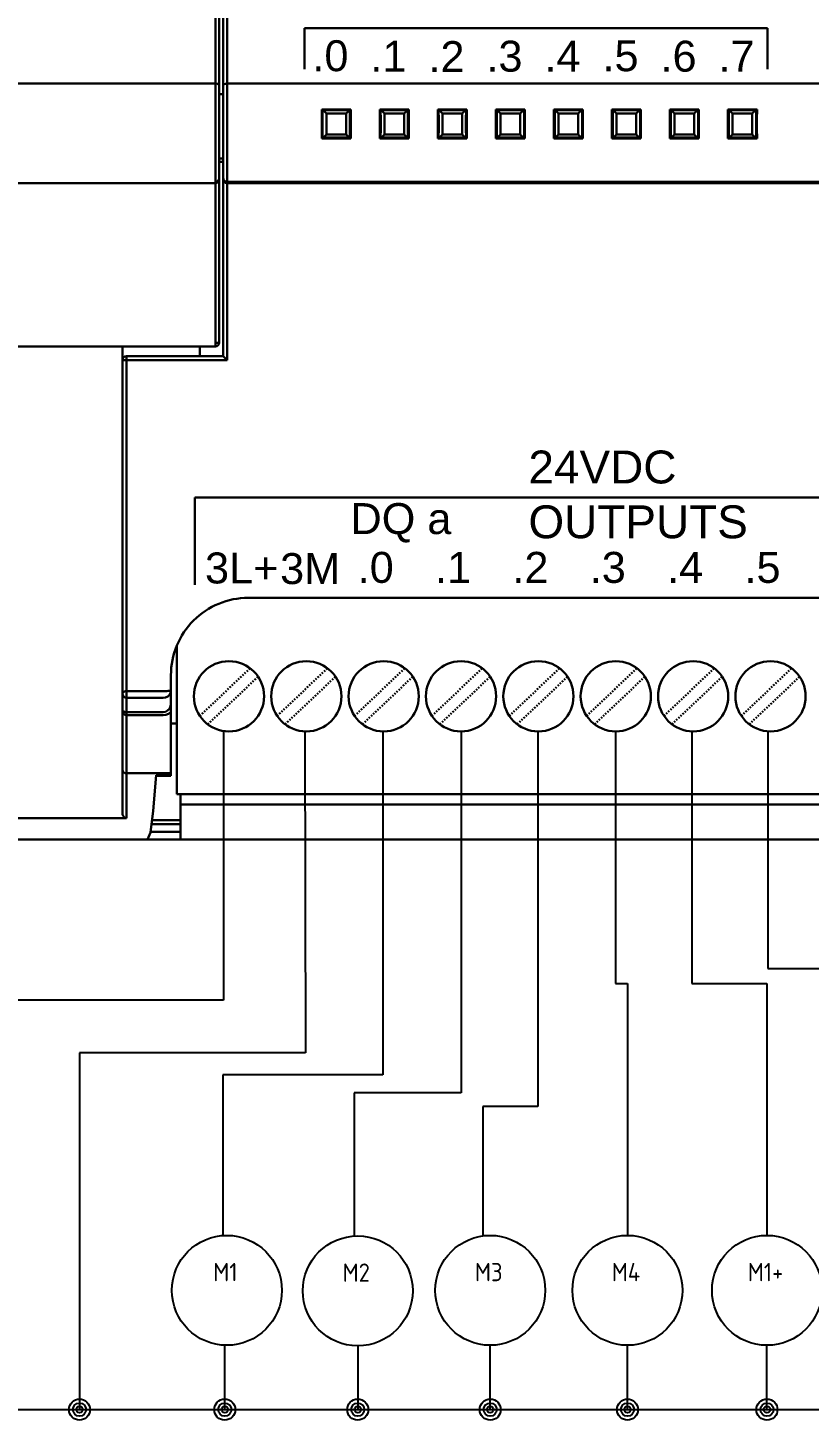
# Model space of a CAD drawing. Extents: x 0 to 414, y 0 to 296.
# Drawn here: x 216.2 to 269.5, y 60.6 to 155.5 of the extents above; entities that cross this region are included whole.
import ezdxf
from ezdxf.enums import TextEntityAlignment as Align

# ---------------------------------------------------------------- set-up
doc = ezdxf.new("R2010")
doc.units = 0
doc.linetypes.add('DOT', pattern=[0.2, 0.1, -0.1])
doc.layers.get('0').update_dxf_attribs({"lineweight": 30})
for name, color, linetype in [('MISC', 7, 'Continuous'), ('NEUTRE', 5, 'Continuous'), ('POSITIF', 1, 'Continuous'), ('SYMS', 7, 'Continuous'), ('YEL_14_THHN', 2, 'Continuous')]:
    doc.layers.add(name, color=color, linetype=linetype)
doc.styles.get("Standard").update_dxf_attribs({"font": 'arial.ttf'})
doc.styles.add('WD_IEC', font='ISOCP2.shx', dxfattribs={"width": 0.9, "height": 4})

# ---------------------------------------------------------------- blocks, each defined once
blk = doc.blocks.new('VMO12')
blk.add_circle((0, 0), 7.5)
at = {"style": 'WD_IEC'}
for tag, p in [('INST', (-10.5, 15.25)), ('LOC', (-10.5, 11.75)), ('TAG1', (-10.5, 8.25)), ('DESC1', (-10.5, 4)), ('DESC2', (-10.5, 0.5)), ('DESC3', (-10.5, -3)), ('RATING1', (-10.5, -6.5)), ('RATING2', (-10.5, -10)), ('RATING3', (-10.5, -13.5))]:
    blk.add_attdef(tag, text='', height=2.5, dxfattribs=at).set_placement(p, align=Align.RIGHT)
blk.add_attdef('TERM01', (-1, 7.48), '', height=2, rotation=90, dxfattribs=at)
at = {"style": 'WD_IEC', "flags": 1}
for tag, p, height in [('MFG', (2.75, 11.5), 1.5), ('CAT', (2.75, 9), 1.5), ('X2TERM01', (0, 7.5), 0.32), ('X4LINK', (-7.5, 0), 0.32), ('X1LINK', (7.5, 0), 0.32), ('X0TERM03', (5.3, -5.3), 0.32), ('X8TERM02', (0, -7.5), 0.32), ('ASSYCODE', (1, -9), 1), ('FAMILY', (1, -10.5), 1), ('CATDESC', (1, -12), 1)]:
    blk.add_attdef(tag, p, '', height=height, dxfattribs=at)
at = {"style": 'WD_IEC'}
for tag, p in [('M', (-0.2, 1.24)), ('1~', (-0.17, -3.35))]:
    blk.add_attdef(tag, text='', height=2.5, dxfattribs=at).set_placement(p, align=Align.CENTER)
at = {"linetype": 'Continuous', "style": 'WD_IEC'}
blk.add_attdef('TERM03', text='', height=2, dxfattribs=at).set_placement((7.55, -5.55), align=Align.MIDDLE_LEFT)
at = {"style": 'WD_IEC'}
blk.add_attdef('TERM02', text='', height=2, rotation=90, dxfattribs=at).set_placement((-0.9, -7.98), align=Align.RIGHT)
at = {"lineweight": 15, "style": 'WD_IEC'}
blk.add_attdef('XREF', text='', height=2.5, dxfattribs=at).set_placement((-10.5, -17), align=Align.RIGHT)
blk = doc.blocks.new('WDDOT')
for radius in [0.72, 0.449, 0.223]:
    blk.add_circle((0, 0), radius)

msp = doc.modelspace()

# ---------------------------------------------------------------- linework, layer by layer
at = {"color": 7, "linetype": 'Continuous'}
for p, q in [((229.497, 133.14), (229.497, 202.412)), ((229.761, 202.693), (229.761, 132.859)), ((228.969, 133.8), (228.969, 201.751)), ((229.233, 134.064), (229.233, 201.488)), ((228.969, 151.723), (179.424, 151.723)), ((229.497, 151.617), (229.497, 145.294)), ((298.965, 151.723), (229.761, 151.723)), ((229.497, 150.997), (229.233, 150.997)), ((238.209, 149.968), (236.221, 149.968)), ((236.221, 149.968), (236.283, 149.906)), ((236.283, 149.906), (236.341, 149.905)), ((238.09, 149.905), (236.341, 149.905)), ((237.883, 149.689), (236.548, 149.689)), ((238.09, 149.905), (238.148, 149.906)), ((238.209, 149.968), (238.148, 149.906)), ((238.172, 149.179), (238.171, 149.006)), ((238.173, 149.338), (238.172, 149.179)), ((238.208, 149.654), (238.183, 149.634)), ((238.183, 149.634), (238.208, 149.539)), ((242.168, 149.968), (240.18, 149.968)), ((240.241, 149.906), (240.18, 149.968)), ((240.206, 149.634), (240.181, 149.539)), ((240.216, 149.276), (240.215, 149.421)), ((240.217, 149.108), (240.216, 149.276)), ((240.241, 149.906), (240.299, 149.905)), ((242.048, 149.905), (240.299, 149.905)), ((241.841, 149.689), (240.506, 149.689)), ((242.048, 149.905), (242.106, 149.906)), ((242.106, 149.906), (242.168, 149.968)), ((242.131, 149.338), (242.13, 149.179)), ((242.13, 149.179), (242.13, 149.006)), ((242.167, 149.654), (242.141, 149.634)), ((242.141, 149.634), (242.166, 149.539)), ((246.126, 149.968), (244.138, 149.968)), ((244.199, 149.906), (244.138, 149.968)), ((244.165, 149.634), (244.139, 149.539)), ((244.175, 149.276), (244.173, 149.421)), ((244.176, 149.108), (244.175, 149.276)), ((244.199, 149.906), (244.257, 149.905)), ((246.007, 149.905), (244.257, 149.905)), ((245.8, 149.689), (244.464, 149.689)), ((246.007, 149.905), (246.064, 149.906)), ((246.064, 149.906), (246.126, 149.968)), ((246.09, 149.338), (246.088, 149.179)), ((246.088, 149.179), (246.088, 149.006)), ((246.125, 149.654), (246.099, 149.634)), ((246.099, 149.634), (246.125, 149.539)), ((250.084, 149.968), (248.096, 149.968)), ((248.158, 149.906), (248.096, 149.968)), ((248.123, 149.634), (248.098, 149.539)), ((248.133, 149.276), (248.131, 149.421)), ((248.134, 149.108), (248.133, 149.276)), ((248.158, 149.906), (248.216, 149.905)), ((249.965, 149.905), (248.216, 149.905)), ((249.758, 149.689), (248.423, 149.689)), ((249.965, 149.905), (250.023, 149.906)), ((250.023, 149.906), (250.084, 149.968)), ((250.047, 149.179), (250.046, 149.006)), ((250.048, 149.338), (250.047, 149.179)), ((250.083, 149.654), (250.058, 149.634)), ((250.058, 149.634), (250.083, 149.539)), ((254.043, 149.968), (252.055, 149.968)), ((252.116, 149.906), (252.055, 149.968)), ((252.081, 149.634), (252.056, 149.539)), ((252.091, 149.276), (252.09, 149.421)), ((252.092, 149.108), (252.091, 149.276)), ((252.116, 149.906), (252.174, 149.905)), ((253.923, 149.905), (252.174, 149.905)), ((253.716, 149.689), (252.381, 149.689)), ((253.923, 149.905), (253.981, 149.906)), ((253.981, 149.906), (254.043, 149.968)), ((254.006, 149.338), (254.005, 149.179)), ((254.005, 149.179), (254.005, 149.006)), ((254.042, 149.654), (254.016, 149.634)), ((254.016, 149.634), (254.041, 149.539)), ((258.001, 149.968), (256.013, 149.968)), ((256.074, 149.906), (256.013, 149.968)), ((256.04, 149.634), (256.014, 149.539)), ((256.05, 149.276), (256.048, 149.421)), ((256.051, 149.108), (256.05, 149.276)), ((256.074, 149.906), (256.132, 149.905)), ((257.882, 149.905), (256.132, 149.905)), ((257.675, 149.689), (256.339, 149.689)), ((257.882, 149.905), (257.939, 149.906)), ((257.939, 149.906), (258.001, 149.968)), ((257.965, 149.338), (257.963, 149.179)), ((257.963, 149.179), (257.963, 149.006)), ((258, 149.654), (257.974, 149.634)), ((257.974, 149.634), (258, 149.539)), ((261.959, 149.968), (259.971, 149.968)), ((260.033, 149.906), (259.971, 149.968)), ((259.998, 149.634), (259.972, 149.539)), ((260.008, 149.276), (260.006, 149.421)), ((260.009, 149.108), (260.008, 149.276)), ((260.033, 149.906), (260.091, 149.905)), ((261.84, 149.905), (260.091, 149.905)), ((261.633, 149.689), (260.298, 149.689)), ((261.84, 149.905), (261.898, 149.906)), ((261.898, 149.906), (261.959, 149.968)), ((261.922, 149.179), (261.921, 149.006)), ((261.923, 149.338), (261.922, 149.179)), ((261.958, 149.654), (261.932, 149.634)), ((261.932, 149.634), (261.958, 149.539)), ((265.918, 149.968), (263.93, 149.968)), ((263.991, 149.906), (263.93, 149.968)), ((263.956, 149.634), (263.931, 149.539)), ((263.966, 149.276), (263.965, 149.421)), ((263.967, 149.108), (263.966, 149.276)), ((263.991, 149.906), (264.049, 149.905)), ((265.798, 149.905), (264.049, 149.905)), ((265.591, 149.689), (264.256, 149.689)), ((265.798, 149.905), (265.856, 149.906)), ((265.856, 149.906), (265.918, 149.968)), ((265.917, 149.654), (265.891, 149.634)), ((265.891, 149.634), (265.916, 149.539)), ((236.548, 148.259), (237.883, 148.259)), ((238.171, 149.006), (238.172, 148.831)), ((238.172, 148.831), (238.173, 148.666)), ((238.173, 148.666), (238.174, 148.522)), ((238.183, 148.314), (238.208, 148.409)), ((240.206, 148.314), (240.181, 148.409)), ((240.181, 148.294), (240.206, 148.314)), ((240.216, 148.599), (240.217, 148.757)), ((240.218, 148.931), (240.217, 149.108)), ((240.217, 148.757), (240.218, 148.931)), ((240.506, 148.259), (241.841, 148.259)), ((242.13, 149.006), (242.13, 148.831)), ((242.13, 148.831), (242.131, 148.666)), ((242.131, 148.666), (242.133, 148.522)), ((242.141, 148.314), (242.166, 148.409)), ((244.165, 148.314), (244.139, 148.409)), ((244.139, 148.294), (244.165, 148.314)), ((244.174, 148.599), (244.175, 148.757)), ((244.175, 148.757), (244.176, 148.931)), ((244.176, 148.931), (244.176, 149.108)), ((244.464, 148.259), (245.8, 148.259)), ((246.088, 149.006), (246.088, 148.831)), ((246.088, 148.831), (246.089, 148.666)), ((246.089, 148.666), (246.091, 148.522)), ((246.099, 148.314), (246.125, 148.409)), ((248.097, 148.294), (248.123, 148.314)), ((248.123, 148.314), (248.098, 148.409)), ((248.132, 148.599), (248.134, 148.757)), ((248.134, 148.931), (248.134, 149.108)), ((248.134, 148.757), (248.134, 148.931)), ((248.423, 148.259), (249.758, 148.259)), ((250.046, 149.006), (250.046, 148.831)), ((250.046, 148.831), (250.048, 148.666)), ((250.048, 148.666), (250.049, 148.522)), ((250.058, 148.314), (250.083, 148.409)), ((252.081, 148.314), (252.056, 148.409)), ((252.056, 148.294), (252.081, 148.314)), ((252.091, 148.599), (252.092, 148.757)), ((252.093, 148.931), (252.092, 149.108)), ((252.092, 148.757), (252.093, 148.931)), ((252.381, 148.259), (253.716, 148.259)), ((254.005, 149.006), (254.005, 148.831)), ((254.005, 148.831), (254.006, 148.666)), ((254.006, 148.666), (254.008, 148.522)), ((254.016, 148.314), (254.041, 148.409)), ((256.04, 148.314), (256.014, 148.409)), ((256.014, 148.294), (256.04, 148.314)), ((256.049, 148.599), (256.05, 148.757)), ((256.05, 148.757), (256.051, 148.931)), ((256.051, 148.931), (256.051, 149.108)), ((256.339, 148.259), (257.675, 148.259)), ((257.963, 149.006), (257.963, 148.831)), ((257.963, 148.831), (257.964, 148.666)), ((257.964, 148.666), (257.966, 148.522)), ((257.974, 148.314), (258, 148.409)), ((259.998, 148.314), (259.972, 148.409)), ((259.972, 148.294), (259.998, 148.314)), ((260.007, 148.599), (260.009, 148.757)), ((260.009, 148.931), (260.009, 149.108)), ((260.009, 148.757), (260.009, 148.931)), ((260.298, 148.259), (261.633, 148.259)), ((261.921, 149.006), (261.921, 148.831)), ((261.921, 148.831), (261.922, 148.666)), ((261.922, 148.666), (261.924, 148.522)), ((261.932, 148.314), (261.958, 148.409)), ((263.93, 148.294), (263.956, 148.314)), ((263.956, 148.314), (263.931, 148.409)), ((263.966, 148.599), (263.967, 148.757)), ((263.968, 148.931), (263.967, 149.108)), ((263.967, 148.757), (263.968, 148.931)), ((264.256, 148.259), (265.591, 148.259)), ((265.879, 149.006), (265.88, 148.831)), ((265.88, 148.831), (265.881, 148.666)), ((265.881, 148.666), (265.883, 148.522)), ((265.891, 148.314), (265.916, 148.409)), ((236.221, 147.98), (236.283, 148.041)), ((238.209, 147.98), (236.221, 147.98)), ((236.341, 148.042), (236.283, 148.041)), ((236.341, 148.042), (238.09, 148.042)), ((238.148, 148.041), (238.09, 148.042)), ((238.209, 147.98), (238.148, 148.041)), ((240.241, 148.041), (240.18, 147.98)), ((242.168, 147.98), (240.18, 147.98)), ((240.299, 148.042), (240.241, 148.041)), ((240.299, 148.042), (242.048, 148.042)), ((242.106, 148.041), (242.048, 148.042)), ((242.106, 148.041), (242.168, 147.98)), ((244.199, 148.041), (244.138, 147.98)), ((246.126, 147.98), (244.138, 147.98)), ((244.257, 148.042), (244.199, 148.041)), ((244.257, 148.042), (246.007, 148.042)), ((246.064, 148.041), (246.007, 148.042)), ((246.064, 148.041), (246.126, 147.98)), ((248.158, 148.041), (248.096, 147.98)), ((250.084, 147.98), (248.096, 147.98)), ((248.216, 148.042), (248.158, 148.041)), ((248.216, 148.042), (249.965, 148.042)), ((250.023, 148.041), (249.965, 148.042)), ((250.023, 148.041), (250.084, 147.98)), ((252.116, 148.041), (252.055, 147.98)), ((254.043, 147.98), (252.055, 147.98)), ((252.174, 148.042), (252.116, 148.041)), ((252.174, 148.042), (253.923, 148.042)), ((253.981, 148.041), (253.923, 148.042)), ((253.981, 148.041), (254.043, 147.98)), ((256.074, 148.041), (256.013, 147.98)), ((258.001, 147.98), (256.013, 147.98)), ((256.132, 148.042), (256.074, 148.041)), ((256.132, 148.042), (257.882, 148.042)), ((257.939, 148.041), (257.882, 148.042)), ((257.939, 148.041), (258.001, 147.98)), ((260.033, 148.041), (259.971, 147.98)), ((261.959, 147.98), (259.971, 147.98)), ((260.091, 148.042), (260.033, 148.041)), ((260.091, 148.042), (261.84, 148.042)), ((261.898, 148.041), (261.84, 148.042)), ((261.898, 148.041), (261.959, 147.98)), ((263.991, 148.041), (263.93, 147.98)), ((265.918, 147.98), (263.93, 147.98)), ((264.049, 148.042), (263.991, 148.041)), ((264.049, 148.042), (265.798, 148.042)), ((265.856, 148.041), (265.798, 148.042)), ((265.856, 148.041), (265.918, 147.98)), ((229.497, 146.608), (229.233, 146.608)), ((229.497, 146.397), (229.233, 146.397)), ((228.969, 144.945), (179.424, 144.945)), ((229.517, 145.193), (229.497, 145.294)), ((298.965, 145.031), (229.761, 145.031)), ((298.965, 144.942), (229.761, 144.942)), ((228.969, 133.8), (179.424, 133.8)), ((222.636, 101.914), (222.636, 133.8)), ((222.899, 133.141), (229.497, 133.141)), ((222.899, 133.141), (222.899, 101.614)), ((227.913, 133.141), (227.913, 133.8)), ((222.899, 132.859), (229.761, 132.859)), ((231.212, 116.648), (286.628, 116.648)), ((226.33, 103.255), (226.33, 113.375)), ((225.934, 110.334), (225.934, 111.37)), ((225.934, 104.505), (225.934, 111.37)), ((222.899, 110.281), (225.406, 110.281)), ((222.899, 109.824), (225.406, 109.824)), ((225.406, 108.848), (222.899, 108.848)), ((225.406, 108.633), (222.899, 108.633)), ((225.934, 108.071), (226.33, 108.071)), ((225.934, 104.678), (222.899, 104.678)), ((224.726, 102.11), (224.92, 104.54)), ((224.916, 104.505), (225.934, 104.505)), ((225.934, 104.54), (224.92, 104.54)), ((290.864, 103.255), (226.33, 103.255)), ((226.594, 103.255), (226.594, 100.155)), ((226.594, 102.543), (291.246, 102.543)), ((222.899, 101.614), (192.684, 101.614)), ((226.594, 100.683), (224.535, 100.683)), ((224.606, 101.21), (226.594, 101.21)), ((224.641, 101.474), (226.594, 101.474)), ((157.521, 100.155), (301.604, 100.155)), ((224.331, 100.155), (213.597, 100.155))]:
    msp.add_line(p, q, dxfattribs=at)
for p, q in [((235.038, 155.499), (266.624, 155.499)), ((235.038, 155.499), (235.038, 152.707)), ((266.624, 155.499), (266.624, 152.707)), ((227.571, 117.538), (227.571, 123.493)), ((227.571, 123.493), (290.211, 123.493))]:
    msp.add_line(p, q)
at = {"linetype": 'DOT'}
for p, q in [((227.906, 108.595), (231.335, 111.843)), ((228.45, 108.02), (231.879, 111.269)), ((233.183, 108.595), (236.613, 111.843)), ((233.728, 108.02), (237.157, 111.269)), ((238.461, 108.595), (241.89, 111.843)), ((239.006, 108.02), (242.435, 111.269)), ((243.739, 108.595), (247.168, 111.843)), ((244.283, 108.02), (247.713, 111.269)), ((249.017, 108.595), (252.446, 111.843)), ((249.561, 108.02), (252.99, 111.269)), ((254.294, 108.595), (257.724, 111.843)), ((254.839, 108.02), (258.268, 111.269)), ((259.572, 108.595), (263.001, 111.843)), ((260.117, 108.02), (263.546, 111.269)), ((264.85, 108.595), (268.279, 111.843)), ((265.394, 108.02), (268.824, 111.269))]:
    msp.add_line(p, q, dxfattribs=at)
at = {"color": 7, "linetype": 'Continuous'}
for points in [[(229.233, 151.617), (229.2, 151.669), (229.106, 151.708), (228.969, 151.723)], [(229.497, 151.617), (229.515, 151.657), (229.569, 151.691), (229.655, 151.715), (229.761, 151.723)], [(236.221, 147.98), (236.223, 148.639), (236.223, 149.308), (236.221, 149.968)], [(236.283, 149.906), (236.285, 149.287), (236.285, 148.661), (236.283, 148.041)], [(236.341, 149.905), (236.407, 149.834), (236.476, 149.762), (236.548, 149.689)], [(236.548, 149.689), (236.549, 148.735), (236.548, 148.259)], [(237.883, 148.259), (237.882, 149.213), (237.883, 149.689)], [(238.09, 149.905), (238.023, 149.834), (237.954, 149.762), (237.883, 149.689)], [(238.148, 148.041), (238.146, 148.661), (238.146, 149.287), (238.148, 149.906)], [(238.183, 149.634), (238.181, 149.624), (238.179, 149.601), (238.178, 149.567), (238.176, 149.523), (238.175, 149.47), (238.173, 149.338)], [(238.209, 147.98), (238.207, 148.639), (238.207, 149.308), (238.209, 149.968)], [(240.18, 147.98), (240.182, 148.639), (240.182, 149.308), (240.18, 149.968)], [(240.215, 149.421), (240.214, 149.482), (240.212, 149.534), (240.211, 149.576), (240.209, 149.607), (240.208, 149.626), (240.206, 149.634)], [(240.241, 149.906), (240.243, 149.287), (240.243, 148.661), (240.241, 148.041)], [(240.299, 149.905), (240.366, 149.834), (240.435, 149.762), (240.506, 149.689)], [(240.506, 149.689), (240.507, 148.735), (240.506, 148.259)], [(241.841, 148.259), (241.84, 149.213), (241.841, 149.689)], [(242.048, 149.905), (241.982, 149.834), (241.913, 149.762), (241.841, 149.689)], [(242.106, 148.041), (242.104, 148.661), (242.104, 149.287), (242.106, 149.906)], [(242.141, 149.634), (242.139, 149.624), (242.138, 149.601), (242.136, 149.567), (242.135, 149.523), (242.133, 149.47), (242.131, 149.338)], [(242.168, 147.98), (242.166, 148.639), (242.166, 149.308), (242.168, 149.968)], [(244.138, 147.98), (244.14, 148.639), (244.14, 149.308), (244.138, 149.968)], [(244.173, 149.421), (244.172, 149.482), (244.171, 149.534), (244.169, 149.576), (244.168, 149.607), (244.166, 149.626), (244.165, 149.634)], [(244.199, 149.906), (244.201, 149.287), (244.201, 148.661), (244.199, 148.041)], [(244.257, 149.905), (244.324, 149.834), (244.393, 149.762), (244.464, 149.689)], [(244.464, 149.689), (244.465, 148.735), (244.464, 148.259)], [(245.8, 148.259), (245.799, 149.213), (245.8, 149.689)], [(246.007, 149.905), (245.94, 149.834), (245.871, 149.762), (245.8, 149.689)], [(246.064, 148.041), (246.063, 148.661), (246.063, 149.287), (246.064, 149.906)], [(246.099, 149.634), (246.097, 149.624), (246.096, 149.601), (246.094, 149.567), (246.093, 149.523), (246.092, 149.47), (246.09, 149.338)], [(246.126, 147.98), (246.124, 148.639), (246.124, 149.308), (246.126, 149.968)], [(248.096, 147.98), (248.098, 148.639), (248.098, 149.308), (248.096, 149.968)], [(248.131, 149.421), (248.13, 149.482), (248.129, 149.534), (248.128, 149.576), (248.126, 149.607), (248.125, 149.626), (248.123, 149.634)], [(248.158, 149.906), (248.16, 149.287), (248.16, 148.661), (248.158, 148.041)], [(248.216, 149.905), (248.282, 149.834), (248.351, 149.762), (248.423, 149.689)], [(248.423, 149.689), (248.424, 148.735), (248.423, 148.259)], [(249.758, 148.259), (249.757, 149.213), (249.758, 149.689)], [(249.965, 149.905), (249.898, 149.834), (249.829, 149.762), (249.758, 149.689)], [(250.023, 148.041), (250.021, 148.661), (250.021, 149.287), (250.023, 149.906)], [(250.058, 149.634), (250.056, 149.624), (250.054, 149.601), (250.053, 149.567), (250.051, 149.523), (250.05, 149.47), (250.048, 149.338)], [(250.084, 147.98), (250.082, 148.639), (250.082, 149.308), (250.084, 149.968)], [(252.055, 147.98), (252.057, 148.639), (252.057, 149.308), (252.055, 149.968)], [(252.09, 149.421), (252.088, 149.482), (252.087, 149.534), (252.086, 149.576), (252.084, 149.607), (252.083, 149.626), (252.081, 149.634)], [(252.116, 149.906), (252.118, 149.287), (252.118, 148.661), (252.116, 148.041)], [(252.174, 149.905), (252.241, 149.834), (252.31, 149.762), (252.381, 149.689)], [(252.381, 149.689), (252.382, 148.735), (252.381, 148.259)], [(253.716, 148.259), (253.715, 149.213), (253.716, 149.689)], [(253.923, 149.905), (253.857, 149.834), (253.788, 149.762), (253.716, 149.689)], [(253.981, 148.041), (253.979, 148.661), (253.979, 149.287), (253.981, 149.906)], [(254.016, 149.634), (254.014, 149.624), (254.012, 149.601), (254.011, 149.567), (254.01, 149.523), (254.008, 149.47), (254.006, 149.338)], [(254.043, 147.98), (254.041, 148.639), (254.041, 149.308), (254.043, 149.968)], [(256.013, 147.98), (256.015, 148.639), (256.015, 149.308), (256.013, 149.968)], [(256.048, 149.421), (256.047, 149.482), (256.046, 149.534), (256.044, 149.576), (256.043, 149.607), (256.041, 149.626), (256.04, 149.634)], [(256.074, 149.906), (256.076, 149.287), (256.076, 148.661), (256.074, 148.041)], [(256.132, 149.905), (256.199, 149.834), (256.268, 149.762), (256.339, 149.689)], [(256.339, 149.689), (256.34, 148.735), (256.339, 148.259)], [(257.674, 148.259), (257.674, 149.213), (257.674, 149.689)], [(257.882, 149.905), (257.815, 149.834), (257.746, 149.762), (257.675, 149.689)], [(257.939, 148.041), (257.938, 148.661), (257.938, 149.287), (257.939, 149.906)], [(257.974, 149.634), (257.972, 149.624), (257.971, 149.601), (257.969, 149.567), (257.968, 149.523), (257.967, 149.47), (257.965, 149.338)], [(258.001, 147.98), (257.999, 148.639), (257.999, 149.308), (258.001, 149.968)], [(259.971, 147.98), (259.973, 148.639), (259.973, 149.308), (259.971, 149.968)], [(260.006, 149.421), (260.005, 149.482), (260.004, 149.534), (260.002, 149.576), (260.001, 149.607), (259.999, 149.626), (259.998, 149.634)], [(260.033, 149.906), (260.035, 149.287), (260.035, 148.661), (260.033, 148.041)], [(260.091, 149.905), (260.157, 149.834), (260.226, 149.762), (260.298, 149.689)], [(260.298, 149.689), (260.298, 148.735), (260.298, 148.259)], [(261.633, 148.259), (261.632, 149.213), (261.633, 149.689)], [(261.84, 149.905), (261.773, 149.834), (261.704, 149.762), (261.633, 149.689)], [(261.898, 148.041), (261.896, 148.661), (261.896, 149.287), (261.898, 149.906)], [(261.932, 149.634), (261.931, 149.624), (261.929, 149.601), (261.928, 149.567), (261.926, 149.523), (261.925, 149.47), (261.923, 149.338)], [(261.959, 147.98), (261.957, 148.639), (261.957, 149.308), (261.959, 149.968)], [(263.93, 147.98), (263.931, 148.639), (263.931, 149.308), (263.93, 149.968)], [(263.965, 149.421), (263.963, 149.482), (263.962, 149.534), (263.961, 149.576), (263.959, 149.607), (263.958, 149.626), (263.956, 149.634)], [(263.991, 149.906), (263.993, 149.287), (263.993, 148.661), (263.991, 148.041)], [(264.049, 149.905), (264.115, 149.834), (264.185, 149.762), (264.256, 149.689)], [(264.256, 149.689), (264.257, 148.735), (264.256, 148.259)], [(265.591, 148.259), (265.59, 149.213), (265.591, 149.689)], [(265.798, 149.905), (265.732, 149.834), (265.663, 149.762), (265.591, 149.689)], [(265.856, 148.041), (265.854, 148.661), (265.854, 149.287), (265.856, 149.906)], [(265.881, 149.261), (265.88, 149.179), (265.879, 149.006)], [(265.891, 149.634), (265.889, 149.624), (265.887, 149.601), (265.886, 149.567), (265.885, 149.523), (265.883, 149.47), (265.882, 149.408), (265.881, 149.261)], [(265.918, 147.98), (265.916, 148.639), (265.916, 149.308), (265.918, 149.968)], [(236.341, 148.042), (236.407, 148.114), (236.476, 148.186), (236.548, 148.259)], [(238.09, 148.042), (238.023, 148.114), (237.954, 148.186), (237.883, 148.259)], [(238.174, 148.522), (238.176, 148.462), (238.177, 148.411), (238.178, 148.37), (238.18, 148.34), (238.181, 148.321), (238.183, 148.314)], [(240.206, 148.314), (240.208, 148.322), (240.21, 148.342), (240.211, 148.374), (240.212, 148.416), (240.214, 148.468), (240.216, 148.599)], [(240.299, 148.042), (240.366, 148.114), (240.435, 148.186), (240.506, 148.259)], [(242.048, 148.042), (241.982, 148.114), (241.913, 148.186), (241.841, 148.259)], [(242.133, 148.522), (242.134, 148.462), (242.135, 148.411), (242.136, 148.37), (242.138, 148.34), (242.139, 148.321), (242.141, 148.314)], [(244.165, 148.314), (244.166, 148.322), (244.168, 148.342), (244.169, 148.374), (244.171, 148.416), (244.172, 148.468), (244.174, 148.599)], [(244.257, 148.042), (244.324, 148.114), (244.393, 148.186), (244.464, 148.259)], [(246.007, 148.042), (245.94, 148.114), (245.871, 148.186), (245.8, 148.259)], [(246.091, 148.522), (246.092, 148.462), (246.093, 148.411), (246.095, 148.37), (246.096, 148.34), (246.098, 148.321), (246.099, 148.314)], [(248.123, 148.314), (248.125, 148.322), (248.126, 148.342), (248.128, 148.374), (248.129, 148.416), (248.13, 148.468), (248.132, 148.599)], [(248.216, 148.042), (248.282, 148.114), (248.351, 148.186), (248.423, 148.259)], [(249.965, 148.042), (249.898, 148.114), (249.829, 148.186), (249.758, 148.259)], [(250.049, 148.522), (250.05, 148.462), (250.052, 148.411), (250.053, 148.37), (250.055, 148.34), (250.056, 148.321), (250.058, 148.314)], [(252.081, 148.314), (252.083, 148.322), (252.084, 148.342), (252.086, 148.374), (252.087, 148.416), (252.089, 148.468), (252.091, 148.599)], [(252.174, 148.042), (252.241, 148.114), (252.31, 148.186), (252.381, 148.259)], [(253.923, 148.042), (253.857, 148.114), (253.788, 148.186), (253.716, 148.259)], [(254.008, 148.522), (254.009, 148.462), (254.01, 148.411), (254.011, 148.37), (254.013, 148.34), (254.014, 148.321), (254.016, 148.314)], [(256.04, 148.314), (256.041, 148.322), (256.043, 148.342), (256.044, 148.374), (256.046, 148.416), (256.047, 148.468), (256.049, 148.599)], [(256.132, 148.042), (256.199, 148.114), (256.268, 148.186), (256.339, 148.259)], [(257.882, 148.042), (257.815, 148.114), (257.746, 148.186), (257.675, 148.259)], [(257.966, 148.522), (257.967, 148.462), (257.968, 148.411), (257.97, 148.37), (257.971, 148.34), (257.973, 148.321), (257.974, 148.314)], [(259.998, 148.314), (260, 148.322), (260.001, 148.342), (260.003, 148.374), (260.004, 148.416), (260.005, 148.468), (260.007, 148.599)], [(260.091, 148.042), (260.157, 148.114), (260.226, 148.186), (260.298, 148.259)], [(261.84, 148.042), (261.773, 148.114), (261.704, 148.186), (261.633, 148.259)], [(261.924, 148.522), (261.925, 148.462), (261.927, 148.411), (261.928, 148.37), (261.929, 148.34), (261.931, 148.321), (261.932, 148.314)], [(263.956, 148.314), (263.958, 148.322), (263.959, 148.342), (263.961, 148.374), (263.962, 148.416), (263.963, 148.468), (263.966, 148.599)], [(264.049, 148.042), (264.115, 148.114), (264.185, 148.186), (264.256, 148.259)], [(265.798, 148.042), (265.732, 148.114), (265.663, 148.186), (265.591, 148.259)], [(265.883, 148.522), (265.884, 148.462), (265.885, 148.411), (265.886, 148.37), (265.888, 148.34), (265.889, 148.321), (265.891, 148.314)], [(228.969, 145.034), (229.1, 145.069), (229.196, 145.164), (229.233, 145.295)], [(229.233, 145.188), (229.212, 145.093), (229.156, 145.016), (229.071, 144.964), (228.969, 144.945)], [(229.497, 145.184), (229.506, 145.119), (229.537, 145.056), (229.589, 145), (229.664, 144.958), (229.761, 144.942)], [(229.761, 145.031), (229.66, 145.051), (229.574, 145.108), (229.517, 145.193)], [(229.233, 134.064), (229.199, 134.056), (229.102, 134.049), (228.969, 134.047)], [(229.497, 133.14), (229.516, 133.114), (229.563, 133.063), (229.623, 132.998), (229.692, 132.928), (229.761, 132.859)], [(222.636, 132.877), (222.641, 132.873), (222.659, 132.869), (222.693, 132.866), (222.744, 132.862), (222.814, 132.86), (222.899, 132.859)], [(222.636, 110.126), (222.639, 110.153), (222.65, 110.177), (222.665, 110.197), (222.684, 110.215), (222.705, 110.231), (222.729, 110.244), (222.755, 110.256), (222.783, 110.265), (222.812, 110.272), (222.841, 110.277), (222.87, 110.28), (222.899, 110.281)], [(225.406, 110.281), (225.484, 110.281), (225.567, 110.283), (225.654, 110.287), (225.739, 110.293), (225.817, 110.301), (225.88, 110.311), (225.92, 110.322), (225.934, 110.334)], [(225.934, 110.334), (225.909, 110.178), (225.834, 110.036), (225.717, 109.922), (225.57, 109.849), (225.406, 109.824)], [(222.636, 110.126), (222.639, 110.075), (222.65, 110.028), (222.665, 109.987), (222.684, 109.952), (222.705, 109.922), (222.729, 109.896), (222.755, 109.874), (222.783, 109.855), (222.812, 109.841), (222.841, 109.832), (222.87, 109.826), (222.899, 109.824)], [(225.934, 109.448), (225.906, 109.253), (225.825, 109.083), (225.705, 108.954), (225.562, 108.875), (225.406, 108.848)], [(222.899, 108.848), (222.83, 108.854), (222.773, 108.868), (222.731, 108.886), (222.701, 108.905), (222.678, 108.924), (222.66, 108.943), (222.647, 108.965), (222.639, 108.988), (222.636, 109.014)], [(222.899, 108.633), (222.83, 108.647), (222.773, 108.68), (222.731, 108.721), (222.701, 108.764), (222.678, 108.807), (222.66, 108.852), (222.647, 108.902), (222.639, 108.955), (222.636, 109.014)], [(225.934, 108.851), (225.774, 108.731), (225.596, 108.658), (225.406, 108.633)], [(222.636, 104.889), (222.652, 104.815), (222.704, 104.747), (222.789, 104.697), (222.899, 104.678)], [(222.639, 101.875), (222.637, 101.888), (222.636, 101.901), (222.636, 101.914)], [(222.639, 101.875), (222.677, 101.767), (222.742, 101.688), (222.819, 101.638), (222.899, 101.614)], [(224.331, 100.155), (224.53, 100.644), (224.726, 102.11)]]:
    msp.add_lwpolyline(points, dxfattribs=at)
for centre in [(229.892, 109.932), (235.17, 109.932), (240.448, 109.932), (245.726, 109.932), (251.003, 109.932), (256.281, 109.932), (261.559, 109.932), (266.837, 109.932)]:
    msp.add_circle(centre, 2.395, dxfattribs=at)
for centre, radius, start, end in [((228.969, 134.064), 0.264, 270, 0), ((228.969, 134.064), 0.264, 270, 360), ((222.899, 132.877), 0.264, 90, 180), ((231.212, 111.37), 5.278, 89.99999, 180.00051)]:
    msp.add_arc(centre, radius, start, end, dxfattribs=at)
at = {"layer": 'NEUTRE', "color": 5}
for p, q in [((235.076, 107.568), (235.123, 85.616)), ((235.123, 85.616), (219.696, 85.616)), ((219.696, 85.616), (219.696, 61.282)), ((50.304, 61.282), (219.696, 61.282))]:
    msp.add_line(p, q, dxfattribs=at)
at = {"layer": 'NEUTRE'}
for p, q in [((229.606, 61.271), (229.606, 65.657)), ((238.678, 65.621), (238.678, 61.271)), ((247.717, 61.271), (247.717, 65.657)), ((257.08, 61.271), (257.08, 65.657)), ((266.599, 61.271), (266.599, 65.657)), ((219.696, 61.271), (229.606, 61.271)), ((229.606, 61.271), (247.717, 61.271)), ((247.717, 61.271), (257.08, 61.271)), ((257.08, 61.271), (266.599, 61.271)), ((266.599, 61.271), (275.962, 61.271))]:
    msp.add_line(p, q, dxfattribs=at)
at = {"layer": 'POSITIF'}
for p, q in [((229.521, 107.602), (229.512, 89.213)), ((229.512, 89.213), (135.042, 89.213))]:
    msp.add_line(p, q, dxfattribs=at)
at = {"layer": 'YEL_14_THHN', "color": 140}
for p, q in [((240.387, 107.538), (240.387, 84.117)), ((240.387, 84.117), (229.482, 84.117)), ((229.482, 84.117), (229.482, 73.157))]:
    msp.add_line(p, q, dxfattribs=at)
at = {"layer": 'YEL_14_THHN', "color": 9}
for p, q in [((245.736, 107.537), (245.736, 82.883)), ((245.736, 82.883), (238.443, 82.883)), ((238.443, 82.883), (238.443, 73.157))]:
    msp.add_line(p, q, dxfattribs=at)
at = {"layer": 'YEL_14_THHN', "color": 65}
for p, q in [((250.971, 107.537), (250.971, 81.939)), ((250.971, 81.939), (247.209, 81.939)), ((247.209, 81.939), (247.209, 73.157))]:
    msp.add_line(p, q, dxfattribs=at)
at = {"layer": 'YEL_14_THHN', "color": 31}
for p, q in [((256.262, 107.537), (256.262, 90.347)), ((257.08, 90.347), (257.08, 73.157))]:
    msp.add_line(p, q, dxfattribs=at)
at = {"layer": 'YEL_14_THHN', "color": 30}
for p, q in [((261.466, 107.539), (261.466, 90.348)), ((261.466, 90.348), (266.599, 90.348)), ((266.599, 90.348), (266.599, 73.157))]:
    msp.add_line(p, q, dxfattribs=at)
at = {"layer": 'YEL_14_THHN', "color": 191}
for p, q in [((266.662, 107.543), (266.662, 91.358)), ((266.662, 91.358), (275.989, 91.358))]:
    msp.add_line(p, q, dxfattribs=at)
at = {"layer": 'YEL_14_THHN'}
msp.add_line((256.262, 90.347), (257.08, 90.347), dxfattribs=at)

# ---------------------------------------------------------------- block references
at = {"layer": 'SYMS'}
ref = msp.add_blockref('VMO12', (229.749, 69.407), dxfattribs=dict(at, xscale=0.5, yscale=0.5, zscale=0.5))
ref.add_attrib('M', 'M1', dxfattribs={"layer": 'MISC', "height": 1.25, "style": 'WD_IEC'}).set_placement((229.648, 70.027), align=Align.CENTER)
ref = msp.add_blockref('VMO12', (247.717, 69.407), dxfattribs=dict(at, xscale=0.5, yscale=0.5, zscale=0.5))
ref.add_attrib('M', 'M3', dxfattribs={"layer": 'MISC', "height": 1.25, "style": 'WD_IEC'}).set_placement((247.616, 70.027), align=Align.CENTER)
ref = msp.add_blockref('VMO12', (257.08, 69.407), dxfattribs=dict(at, xscale=0.5, yscale=0.5, zscale=0.5))
ref.add_attrib('M', 'M4', dxfattribs={"layer": 'MISC', "height": 1.25, "style": 'WD_IEC'}).set_placement((256.979, 70.027), align=Align.CENTER)
ref = msp.add_blockref('VMO12', (266.599, 69.407), dxfattribs=dict(at, xscale=0.5, yscale=0.5, zscale=0.5))
ref.add_attrib('M', 'M1+', dxfattribs={"layer": 'MISC', "height": 1.25, "style": 'WD_IEC'}).set_placement((266.498, 70.027), align=Align.CENTER)
ref = msp.add_blockref('VMO12', (238.678, 69.371), dxfattribs=dict(at, xscale=0.5, yscale=0.5, zscale=0.5))
ref.add_attrib('M', 'M2', dxfattribs={"layer": 'MISC', "height": 1.25, "style": 'WD_IEC'}).set_placement((238.577, 69.991), align=Align.CENTER)
for p in [(219.696, 61.271), (229.606, 61.271), (238.678, 61.271), (247.717, 61.271), (257.08, 61.271), (266.599, 61.271)]:
    msp.add_blockref('WDDOT', p, dxfattribs=at)

# ---------------------------------------------------------------- texts
for s, insert, char_height, width, attachment_point in [('.0', (236.815, 152.542), 2.1111, 9.14404, 8), ('.1', (240.773, 152.542), 2.1111, 9.14404, 8), ('.2', (244.731, 152.512), 2.1111, 9.14404, 8), ('.3', (248.689, 152.512), 2.1111, 9.14404, 8), ('.4', (252.648, 152.542), 2.1111, 9.14404, 8), ('.5', (256.606, 152.542), 2.1111, 9.14404, 8), ('.6', (260.564, 152.512), 2.1111, 9.14404, 8), ('.7', (264.523, 152.542), 2.1111, 9.14404, 8), ('24VDC OUTPUTS', (250.323, 126.694), 2.24304, 19.82423, 1), ('DQ a', (238.185, 123.108), 2.1111, 8.0466, 1), ('3L+', (228.258, 119.74), 2.1111, 4.70541, 1), ('3M', (233.382, 119.697), 2.1111, 4.70541, 1), ('.0', (239.905, 119.78), 2.1111, 7.00194, 2), ('.1', (245.182, 119.78), 2.1111, 7.00194, 2), ('.2', (250.46, 119.78), 2.1111, 7.00194, 2), ('.3', (255.738, 119.78), 2.1111, 7.00194, 2), ('.4', (261.016, 119.78), 2.1111, 7.00194, 2), ('.5', (266.293, 119.78), 2.1111, 7.00194, 2)]:
    msp.add_mtext(s, dxfattribs=dict(insert=insert, char_height=char_height, width=width, attachment_point=attachment_point))

doc.saveas('drawing.dxf')
